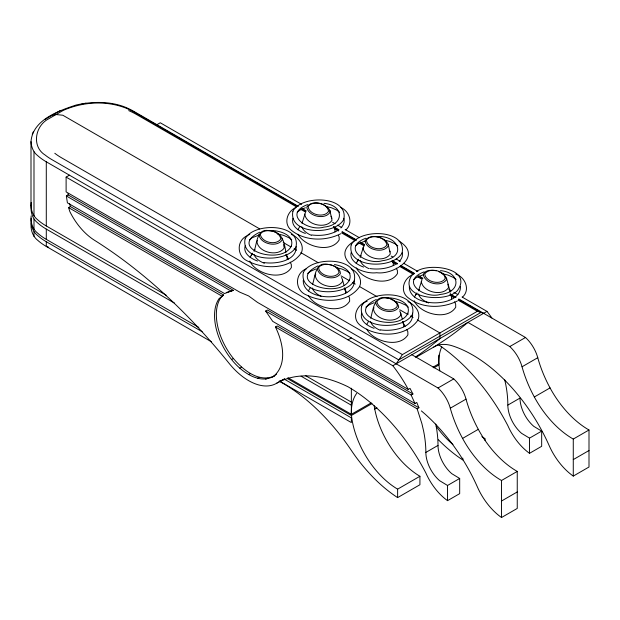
<?xml version="1.0" encoding="UTF-8"?>
<svg xmlns="http://www.w3.org/2000/svg" width="620" height="620" viewBox="0 0 620 620"><rect width="100%" height="100%" fill="white"/><g stroke="black" fill="none" stroke-linecap="round" stroke-linejoin="round"><path stroke-width="0.93" d="M166.137 295.167L46.291 225.975A63.612 36.727 0 0 1 37.867 219.968C33.449 216.636 31.248 211.203 31 205.794L31 141.631C32.635 119.831 58.636 110.809 76.283 104.974C91.683 101.579 108.353 101.122 123.357 106.454A63.612 36.727 0 0 1 133.757 111.313L298.414 206.375M31 205.794L31.171 202.461M31.171 205.577C30.364 212.024 32.566 219.069 37.867 223.084A63.612 36.727 0 0 0 46.291 229.09L174.514 303.126M31.171 215.845C30.364 222.286 32.566 229.338 37.867 233.353A63.612 36.727 0 0 0 46.291 239.359L198.826 327.422M31.171 218.217C30.364 224.665 32.566 231.71 37.867 235.724A63.612 36.727 0 0 0 46.291 241.73L202.174 331.731M31.171 222.921C30.364 229.369 32.566 236.422 37.867 240.436A63.612 36.727 0 0 0 46.291 246.442L211.397 341.767M245.171 245.876C242.846 253.572 251.085 258.734 257.548 261.051M292.981 218.271C290.656 225.967 298.894 231.136 305.365 233.446M291.322 246.039C294.895 234.918 279.248 230.322 270.56 230.516M301.297 252.96C304.823 245.078 298.321 237.297 291.346 234.36M303.257 280.294C302.56 302.312 355.105 302.312 354.408 280.294M351.075 252.689C349.471 260.059 357.422 264.81 363.63 267.088M349.587 279.682C352.974 270.746 341.791 265.631 334.42 264.577M359.569 286.595C362.863 279.333 357.453 272.133 351.261 268.731M361.708 313.162C359.383 320.858 367.621 326.019 374.093 328.329M409.339 286.332C408.642 308.349 461.187 308.349 460.489 286.332M407.859 313.325C411.44 302.196 395.793 297.608 387.105 297.794M417.834 320.238C421.36 312.364 414.857 304.583 407.89 301.646M285.913 252.41C284.123 240.924 281.805 231.314 268.91 230.64C256.742 228.214 257.06 243.257 254.192 250.96M317.231 268.313C318.409 277.582 335.366 281.472 340.434 273.614C340.31 267.251 332.413 264.942 327.182 264.283C315.007 261.857 315.332 276.9 312.464 284.603M388.5 298.398C374.426 293.624 373.38 308.442 370.729 318.246M302.002 223.355L305.319 212.869M360.274 256.998L363.591 246.512M418.546 290.64L421.864 280.155M32.232 134.261L33.271 131.921M257.509 240.475L256.913 241.661C258.3 252.565 278.248 257.153 284.216 247.899L283.526 244.52M250.1 257.354L252.572 253.216M297.91 229.749L299.902 226.308M315.781 274.118L315.185 275.303C316.572 286.208 336.521 290.796 342.48 281.542L342.442 279.543L341.473 277.473M308.365 290.989L310.356 287.556M356.182 263.392L358.654 259.253M374.046 307.76L373.457 308.946C374.844 319.85 394.785 324.438 400.753 315.185L400.714 313.185L399.745 311.116M366.637 324.632L368.629 321.199M414.447 297.026L416.927 292.896M396.165 363.816L402.411 354.594L477.392 311.294L483.639 313.317M254.037 251.115L255.006 249.713M360.119 257.153L361.088 255.75M418.384 290.796L419.36 289.393M291.4 245.915C281.744 266.453 226.006 248.419 259.78 232.182M301.196 253.107C289.772 269.529 264.647 269.522 248.14 261.315C236.747 256.858 235.972 240.483 247.419 235.631M340.915 227.943C343.403 225.292 345.014 222.053 343.774 218.271M345.844 229.919C353.516 223.27 349.494 211.164 340.806 207.483M349.672 279.558C340.016 300.088 284.27 282.061 318.045 265.825M359.468 286.75C348.045 303.172 322.919 303.165 306.404 294.957C294.531 290.284 294.531 273.404 306.404 268.731M399.187 261.586C401.435 259.059 403.139 256.262 402.217 252.689M412.153 274.776C395.955 298.608 447.129 303.761 457.684 290.238C473.107 268.065 428.335 262.314 416.33 271.637M407.945 313.193C398.28 333.731 342.542 315.704 376.317 299.468M417.74 320.393C405 338.04 375.712 337.753 359.639 324.81C351.005 317.293 357.275 304.009 367.141 301.281M462.381 297.205C470.689 290.005 465.225 277.031 455.7 274.04M69.587 203.647L70.37 206.545L223.619 295.019L219.116 298.569A48.19 27.822 60 0 0 231.585 359.522C241.296 371.961 261.749 386.926 276.551 374.1M223.619 295.019L220.906 297.53A48.19 27.822 60 0 0 233.383 358.484C243.04 369.938 258.718 382.959 274.521 375.983M272.722 377.014C288.106 365.149 282.86 342.062 275.435 327.004L277.225 325.973L418.926 407.782L417.136 408.82L275.435 327.004M251.115 255.316L252.456 254.208M357.197 261.353L358.538 260.245M415.47 294.988L416.811 293.888M249.403 239.824L252.162 237.747L259.346 234.926M295.949 207.483C287.254 211.164 283.239 223.27 290.912 229.919C304.575 241.296 325.337 241.49 340.806 233.717M297.213 212.218L299.971 210.141L305.365 207.754M307.675 273.459L310.434 271.389L315.82 269.002M354.221 241.126C329.778 256.052 359.011 275.102 376.642 272.722C394.281 275.102 423.514 256.052 399.071 241.126M355.485 245.861L358.244 243.784L365.428 240.963M365.94 307.101L368.699 305.032L374.093 302.637M412.486 274.769C403.798 278.45 399.776 290.548 407.449 297.205C421.12 308.582 441.882 308.776 457.343 300.995M413.757 279.496L416.516 277.427L423.693 274.606M45.012 119.397L60.287 110.577M412.92 393.987L267.46 310.008L265.662 311.038L411.13 395.017L412.92 393.987L410.021 388.384L408.231 389.414L257.447 302.366L248.628 295.934L239.808 292.183L66.115 191.898L66.115 177.111L69.448 175.189M156.922 124.69L160.255 122.76L301.63 204.383M66.356 195.967L68.146 194.936L233.383 290.331L224.533 293.547L67.402 202.825L66.356 195.967L231.585 291.369M435.759 424.049A96.782 55.877 60 0 1 438.007 445.408A25.637 14.803 60 0 0 451.74 473.649L459.683 478.462L459.683 493.644L447.532 500.658A43.361 25.032 60 0 1 425.855 472.959A145.173 83.816 60 0 0 348.029 386.779A160.247 92.519 60 0 0 276.396 383.385A55.544 32.07 60 0 1 228.989 363.219A417.105 240.816 60 0 0 94.41 240.219A47.066 27.172 60 0 1 69.859 211.621L68.58 207.584L70.37 206.545M231.585 359.522L233.383 358.484M239.808 368.195L241.599 367.164M248.628 374.627L250.418 373.596M257.447 378.378L259.238 377.347M265.662 379.192L267.46 378.161M348.029 339.869L351.354 337.947M276.396 383.385L279.728 381.455A138.02 79.685 60 0 1 281.697 380.37M66.115 177.111L392.832 365.738L486.971 311.387A96.782 55.877 60 0 1 491.846 317.952M416.4 357.074L433.706 347.084A791.337 456.886 60 0 0 467.914 322.392L509.779 346.565A26.559 15.33 60 0 1 522.04 366.784A88.273 50.964 60 0 0 534.324 396.986A73.633 42.517 60 0 0 573.275 439.068L573.275 476.09L589 467.007L589 429.986A73.633 42.517 60 0 1 550.048 387.903A88.273 50.964 60 0 1 537.765 357.701A26.559 15.33 60 0 0 525.504 337.489L458.831 298.995M371.178 402.884L351.354 414.323L287.897 377.688M433.047 367.164L438.828 363.824A52.948 30.566 60 0 1 441.765 346.89M287.665 378.712L351.354 415.485L371.985 403.581M433.876 367.846L438.828 364.986L438.828 355.121M374.465 409.231L376.937 407.805M31 141.631C31.248 147.049 33.449 152.481 37.867 155.806A63.612 36.727 0 0 0 46.291 161.812L438.03 387.988L453.755 378.905A26.559 15.33 60 0 1 466.023 399.125A88.273 50.964 60 0 0 478.299 429.327A73.633 42.517 60 0 0 517.25 471.409L517.25 508.431L501.526 517.514A47.322 27.319 60 0 1 477.478 487.142A131.789 76.09 60 0 0 421.391 410.921M509.779 346.565L525.504 337.489M265.662 311.038L272.722 321.369L414.966 403.488L416.756 402.457L418.926 407.782M501.526 517.514L501.526 480.492A73.633 42.517 60 0 1 462.574 438.41A88.273 50.964 60 0 1 450.291 408.208L466.023 399.125M522.04 366.784L537.765 357.701M459.683 478.462L447.532 485.475L439.588 480.663A25.637 14.803 60 0 1 425.855 452.43L438.007 445.408M541.671 431.125L529.519 438.139L521.575 433.334A25.637 14.803 60 0 1 507.842 405.093L519.994 398.079A25.637 14.803 60 0 0 533.727 426.312L541.671 431.125L541.671 446.307L529.519 453.321A43.361 25.032 60 0 1 507.842 425.622A145.173 83.816 60 0 0 438.836 344.976M462.574 438.41L478.299 429.327M534.324 396.986L550.048 387.903M419.926 476.268L419.926 484.739L397.621 497.612L397.621 489.149L419.926 476.268A66.41 38.339 60 0 1 374.185 405.805M501.526 480.492L517.25 471.409M573.275 439.068L589 429.986M501.526 501.022L517.25 491.947M573.275 459.598L589 450.523M307.59 204.577C282.348 214.047 307.791 231.996 323.958 227.114C344.565 225.207 344.565 205.243 323.958 203.337M248.14 235.088L249.783 234.36M336.776 231.059C329.112 235.151 320.168 236.065 311.643 234.941M365.862 238.22C340.62 247.682 366.063 265.639 382.23 260.757C408.038 257.246 398.335 234.833 376.642 236.553M395.048 264.694C387.384 268.793 378.433 269.708 369.908 268.584M424.127 271.862C398.893 281.325 424.328 299.282 440.502 294.399C461.102 292.485 461.102 272.529 440.502 270.615M226.323 292.508L228.974 291.695M231.617 290.873L233.383 290.331M81.98 103.796L86.033 103.199M52.646 114.987L56.071 114.537L62.822 115.235L259.741 228.927M263.826 262.547C275.272 264.36 296.841 261.221 296.135 246.651M380.37 329.832C391.871 331.762 414.47 328.244 412.502 313.162M436.317 270.793C431.985 269.979 425.421 269.522 423.313 274.35C424.491 283.619 441.448 287.51 446.516 279.651C445.602 270.886 429.707 266.74 424.708 273.986C425.746 282.139 440.665 285.572 445.121 278.651C445.431 275.009 441.634 272.87 438.743 271.645M326.012 206.468L331.39 207.754L336.776 210.141L339.535 212.218M384.276 240.111L389.662 241.397L395.048 243.784L397.808 245.861M277.303 233.856L283.58 235.36L288.966 237.747L291.726 239.824M441.649 273.536L447.927 275.04L453.321 277.427L456.08 279.496M336.466 267.716L341.845 269.002L347.239 271.389L349.998 273.459M394.738 301.351L400.117 302.637L405.503 305.032L408.262 307.101M48.647 247.225L46.291 246.442L46.291 241.73M311.372 235.337C307.373 233.639 303.25 231.028 301.777 226.719M368.877 268.623C365.134 266.988 361.421 264.368 360.05 260.361M428.668 302.986C424.436 301.188 419.887 298.608 418.322 294.004M390.933 299.251C393.816 300.475 397.621 302.614 397.311 306.257C392.855 313.178 377.929 309.744 376.898 301.591C381.889 294.345 397.792 298.491 398.707 307.249C393.638 315.115 376.681 311.217 375.503 301.956M264.322 263.306C260.082 261.508 255.533 258.935 253.968 254.324M321.067 296.221C317.316 294.593 313.612 291.974 312.24 287.967M380.099 330.228C376.1 328.53 371.977 325.911 370.504 321.602M332.576 222.254L335.087 223.704M337.598 225.153L341.783 227.563M345.123 229.501L359.344 237.708M391.135 256.06L392.809 257.029M396.157 258.959L400.334 261.377M403.682 263.306L417.903 271.513M448.803 289.354L451.29 290.788M453.778 292.229L457.932 294.624M462.078 297.019L486.971 311.387M302.002 208.452L306.187 210.862M333.576 226.672L339.094 229.865M342.178 231.647L356.407 239.863M360.313 242.118L364.49 244.528M392.406 260.64L397.428 263.539M400.776 265.469L414.61 273.459M418.717 275.83L422.91 278.248M450.159 293.981L456.018 297.368M297.569 206.468L134.207 112.158A66.41 38.339 0 0 0 126.124 108.182C106.144 100.269 82.747 101.788 63.256 110.391L48.887 118.691C35.185 125.418 31.31 146.39 45.059 154.984A66.41 38.339 0 0 0 51.941 159.65L398.768 359.894L481.035 312.395L458.42 299.336M301.762 208.886L305.947 211.312M333.591 227.269L338.621 230.167M341.969 232.105L356.213 240.328M360.398 242.746L364.591 245.163M392.235 261.129L397.265 264.027M400.613 265.964L414.013 273.699M418.206 276.117L422.39 278.535M450.043 294.5L455.064 297.399M296.523 206.871L136.578 114.529A69.874 40.347 0 0 0 128.697 110.608M300.708 209.289L305.73 212.187M334.203 228.625L338.388 231.043M341.736 232.981L355.136 240.715M358.484 242.645L364.351 246.031M392.817 262.469L396.172 264.399M399.52 266.337L413.757 274.551M417.942 276.969L422.127 279.387M451.438 296.313L453.949 297.763M458.134 300.181L477.392 311.294M283.201 242.474L290.741 246.83M294.097 248.767L296.608 250.217M300.801 252.635L318.393 262.795M341.023 275.853L349.401 280.697M352.757 282.627L355.268 284.084M359.461 286.502L377.053 296.662M399.675 309.721L408.061 314.557M410.572 316.014L413.083 317.463M417.275 319.881L439.898 332.948L439.898 338.567A791.337 456.886 60 0 1 415.307 357.128M411.889 354.741L453.755 378.905M402.411 354.594L61.589 157.821A69.874 40.347 0 0 1 54.8 153.272M68.58 207.584L221.821 296.058M305.265 375.488L351.354 402.101M301.072 376.193L351.354 405.224M284.309 379.153L351.354 417.864L351.354 422.569L279.279 380.959M405.093 326.353L402.519 321.819L403.697 324.345L403.744 326.779M346.82 292.71L344.247 288.176L345.433 290.703L345.479 293.136M288.548 259.067L285.983 254.533L287.161 257.06L287.207 259.493M408.231 389.414L406.542 386.252A96.782 55.877 60 0 0 392.832 365.738M411.13 395.017L414.966 403.488M447.88 284.2L448.562 287.579C442.603 296.833 422.654 292.245 421.267 281.341M454.553 301.808L455.661 304.172L455.723 307.218C447.167 321.075 420.282 314.092 414.168 300.754M450.329 294.213L451.515 296.74L451.561 299.173M388.213 244.311C384.532 236.693 370.156 233.081 365.048 240.707C366.226 249.976 383.175 253.874 388.244 246.008L388.213 244.311L390.298 253.937C384.33 263.19 364.382 258.602 362.995 247.698M389.608 250.558L390.251 251.945M396.288 268.166L397.389 270.529L397.451 273.575C389.042 287.285 362.925 280.511 356.267 267.902M392.065 260.571L393.243 263.097L393.289 265.531M406.743 329.406L407.851 331.778L407.906 334.815C399.505 348.533 373.38 341.76 366.73 329.142M329.941 210.668C326.267 203.05 311.883 199.438 306.776 207.065C307.954 216.333 324.911 220.232 329.979 212.365L329.941 210.668L332.026 220.294C326.058 229.547 306.117 224.967 304.73 214.063M331.018 216.225L331.987 218.302M338.381 235.313L339.125 236.887L339.179 239.932C330.778 253.65 304.653 246.869 298.003 234.259M333.793 226.928L334.971 229.454L335.017 231.888M348.843 296.554L349.579 298.135L349.641 301.18C341.233 314.89 315.107 308.117 308.458 295.5M290.207 262.128L291.307 264.492L291.369 267.538C282.813 281.395 255.928 274.412 249.821 261.074M417.136 408.82L421.887 423.607L423.615 431.063A96.782 55.877 60 0 1 425.855 452.43M446.485 277.954L450.267 292.09M450.763 293.95L451.515 296.74M400.714 313.185L402.21 318.765M402.954 321.555L403.697 324.345M342.442 279.543L343.937 285.123M344.681 287.913L345.433 290.703M286.417 254.27L287.161 257.06M504.649 379.626L505.602 383.733A96.782 55.877 60 0 1 507.842 405.093M68.014 193.587L68.146 194.936M282.131 238.274L282.162 239.971C277.094 247.837 260.144 243.939 258.966 234.67M529.519 438.139L529.519 453.321M485.096 440.525L485.096 438.642A66.41 38.339 60 0 1 481.864 436.612M462.799 458.103L462.799 459.986A117.8 68.014 60 0 1 438.317 439.673M447.532 485.475L447.532 500.658M351.354 388.221L351.354 415.485M46.291 161.82L46.291 225.975M46.291 229.09L46.291 239.359M33.992 151.807L33.992 215.962M33.992 219.085L33.992 229.346M33.992 231.725L33.992 236.429M573.275 476.09A47.322 27.319 60 0 1 549.227 445.718A131.789 76.09 60 0 0 452.445 345.867A52.948 30.566 60 0 0 433.706 347.084M439.805 370.838A66.41 38.339 60 0 1 438.828 363.824M452.957 444.532A66.41 38.339 60 0 1 436.201 426.312M397.621 497.612A117.8 68.014 60 0 1 351.354 450.414A157.457 90.907 60 0 0 279.728 381.455A160.247 92.519 60 0 1 284.611 378.967M281.294 380.447A55.544 32.07 60 0 1 279.728 381.455M282.363 380.029A138.02 79.685 60 0 1 283.03 379.704M283.712 379.378A138.02 79.685 60 0 1 284.394 379.068M356.655 393.39A52.948 30.566 60 0 0 351.354 414.323A66.41 38.339 60 0 0 397.621 489.149M438.03 387.988A26.559 15.33 60 0 1 450.291 408.208M245.094 238.886C240.281 262.64 287.936 263.306 296.035 246.768C300.847 223.014 253.192 222.347 245.094 238.886M292.904 211.281C288.091 235.042 335.746 235.708 343.852 219.162C348.665 195.409 301.002 194.742 292.904 211.281M303.358 272.529C298.546 296.283 346.208 296.949 354.307 280.411C359.12 256.657 311.465 255.99 303.358 272.529M351.176 244.923C346.363 268.677 394.018 269.344 402.117 252.805C406.929 229.051 359.274 228.385 351.176 244.923M361.631 306.172C356.818 329.925 404.472 330.592 412.579 314.053C417.392 290.3 369.729 289.633 361.631 306.172M261.02 232.973L260.353 234.306C261.392 242.467 276.311 245.892 280.775 238.971C279.612 230.989 266.848 228.323 261.02 232.973M308.838 205.367L308.171 206.7C309.202 214.861 324.128 218.287 328.585 211.366C327.422 203.383 314.666 200.717 308.838 205.367M319.292 266.615L318.626 267.949C319.664 276.101 334.583 279.535 339.039 272.614C337.877 264.632 325.12 261.958 319.292 266.615M367.102 239.01L366.435 240.343C367.474 248.504 382.393 251.929 386.857 245.008C385.694 237.026 372.93 234.36 367.102 239.01"/></g></svg>
